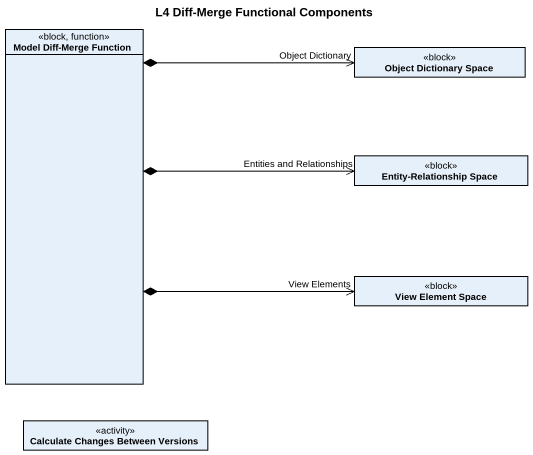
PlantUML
@startuml
title L4 Diff-Merge Functional Components
hide circle
hide empty members
class "Model Diff-Merge Function" as Model_Diff_Merge_Function <<block, function>>
class "Object Dictionary Space" as Object_Dictionary_Space <<block>>
class "Entity-Relationship Space" as Entity_Relationship_Space <<block>>
class "View Element Space" as View_Element_Space <<block>>
class "Calculate Changes Between Versions" as Calculate_Changes_Between <<activity>>
Model_Diff_Merge_Function *-right-> "Object Dictionary" Object_Dictionary_Space
Model_Diff_Merge_Function *-right-> "Entities and Relationships" Entity_Relationship_Space
Model_Diff_Merge_Function *-right-> "View Elements" View_Element_Space
@enduml
